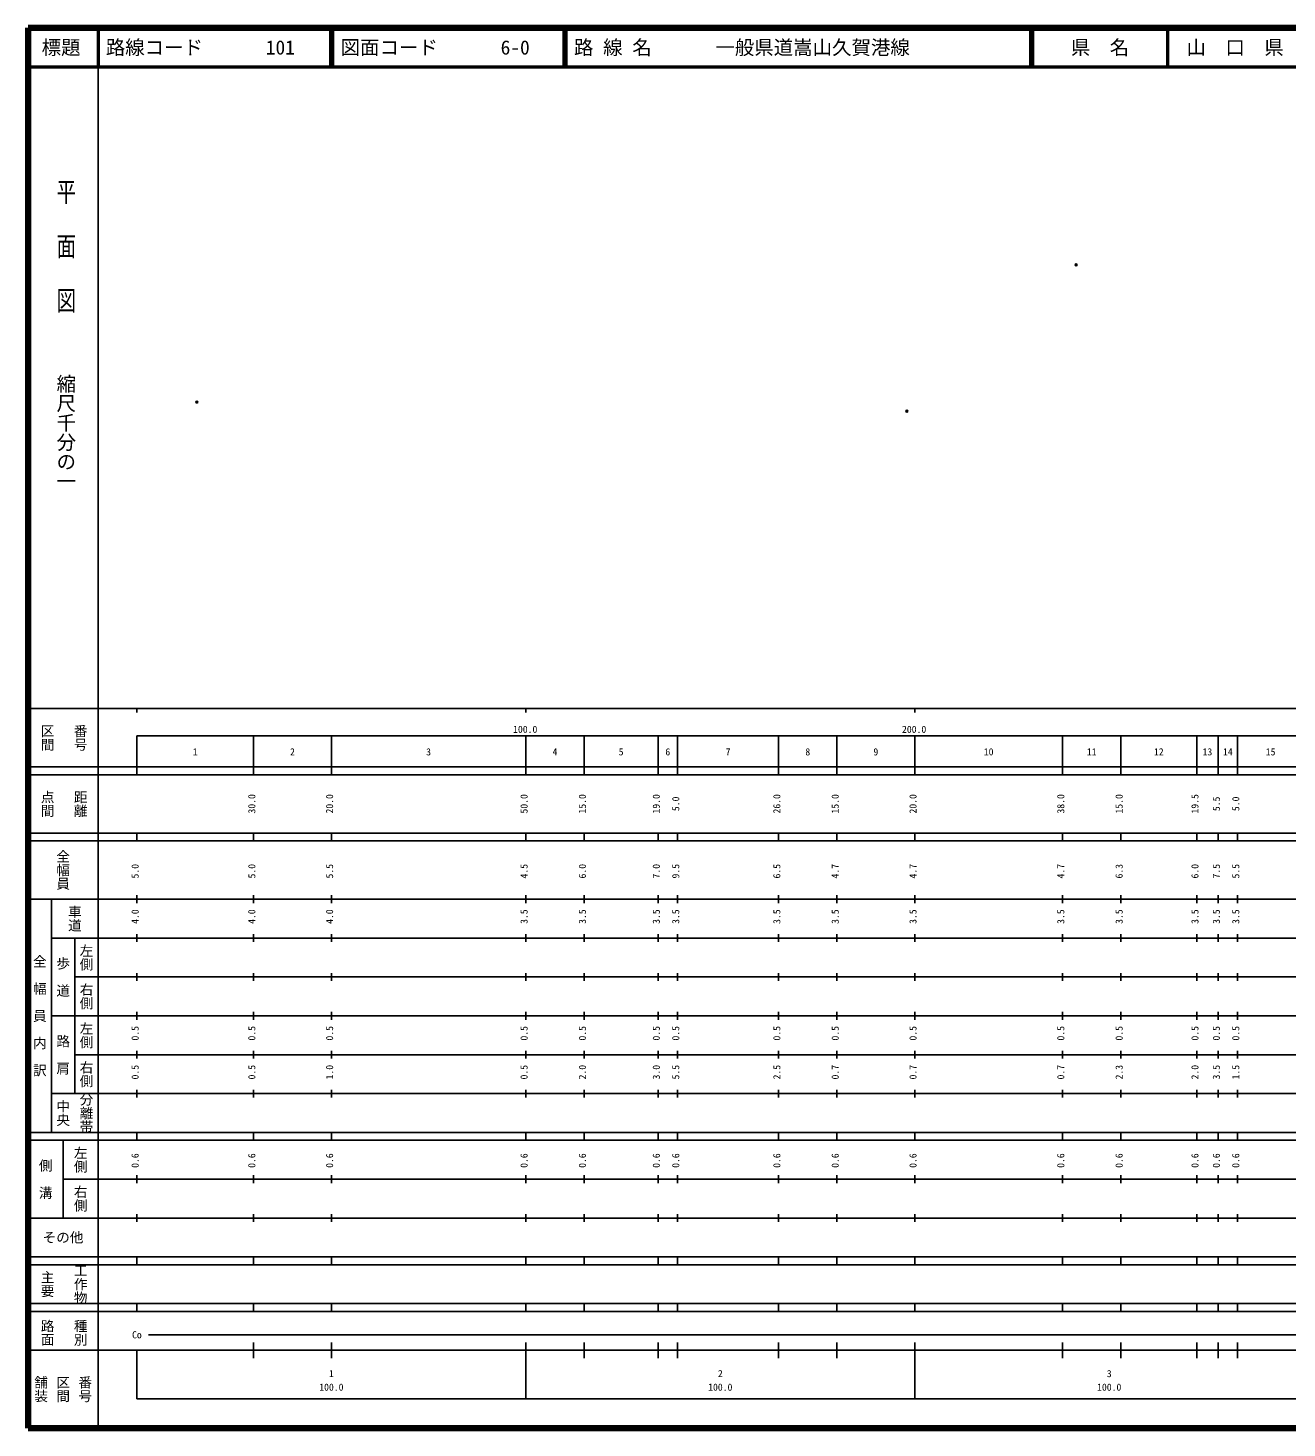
# Model space of a CAD drawing. Units: millimetres on the paper. Extents: x 40 to 680, y 20 to 380.
# Drawn here: x 40 to 363.7, y 20 to 380 of the extents above; entities that cross this region are included whole.
import ezdxf
from ezdxf.enums import TextEntityAlignment as Align

# ---------------------------------------------------------------- set-up
doc = ezdxf.new("R2010")
doc.units = ezdxf.units.MM
doc.header["$PDMODE"] = 32
doc.header["$PDSIZE"] = 0.5
doc.layers.add('M-OTRS', color=6, linetype='Continuous')
doc.layers.add('M-TTL-TXT', color=7, linetype='Continuous')
for name, color, linetype, lineweight in [('M-TTL', 2, 'Continuous', 140), ('M-TTL-BAND', 7, 'Continuous', 25), ('M-TTL-LINE', 7, 'Continuous', 50)]:
    doc.layers.add(name, color=color, linetype=linetype, lineweight=lineweight)
doc.styles.add('@ＭＳ ゴシック', font='')
doc.styles.add('ＭＳ ゴシック', font='')
doc.styles.get('@ＭＳ ゴシック').set_extended_font_data('@MS Gothic')
doc.styles.get('ＭＳ ゴシック').set_extended_font_data('MS Gothic')

msp = doc.modelspace()

# ---------------------------------------------------------------- linework, layer by layer
at = {"layer": 'M-OTRS'}
for p in [(309.468, 319.086), (83.408, 283.822), (265.987, 281.443)]:
    msp.add_point(p, dxfattribs=at)
at = {"layer": 'M-TTL'}
for p, q in [((40, 380), (40, 20)), ((680, 380), (40, 380)), ((40, 20), (680, 20))]:
    msp.add_line(p, q, dxfattribs=at)
at = {"layer": 'M-TTL-BAND'}
for p, q in [((58, 370), (58, 20)), ((40, 205), (579, 205)), ((68, 205), (68, 204)), ((168, 205), (168, 204)), ((268, 205), (268, 204)), ((68, 198), (579, 198)), ((68, 198), (68, 188)), ((98, 188), (98, 198)), ((118, 188), (118, 198)), ((168, 188), (168, 198)), ((183, 188), (183, 198)), ((202, 188), (202, 198)), ((207, 188), (207, 198)), ((233, 188), (233, 198)), ((248, 188), (248, 198)), ((268, 188), (268, 198)), ((306, 188), (306, 198)), ((321, 188), (321, 198)), ((340.5, 188), (340.5, 198)), ((346, 188), (346, 198)), ((351, 188), (351, 198)), ((40, 190), (579, 190)), ((40, 188), (579, 188)), ((40, 173), (579, 173)), ((68, 171), (68, 173)), ((98, 171), (98, 173)), ((118, 171), (118, 173)), ((168, 171), (168, 173)), ((183, 171), (183, 173)), ((202, 171), (202, 173)), ((207, 171), (207, 173)), ((233, 171), (233, 173)), ((248, 171), (248, 173)), ((268, 171), (268, 173)), ((306, 171), (306, 173)), ((321, 171), (321, 173)), ((340.5, 171), (340.5, 173)), ((346, 171), (346, 173)), ((351, 171), (351, 173)), ((40, 171), (579, 171)), ((40, 156), (579, 156)), ((46, 96), (46, 156)), ((68, 155), (68, 157)), ((98, 155), (98, 157)), ((118, 155), (118, 157)), ((168, 155), (168, 157)), ((183, 155), (183, 157)), ((202, 155), (202, 157)), ((207, 155), (207, 157)), ((233, 155), (233, 157)), ((248, 155), (248, 157)), ((268, 155), (268, 157)), ((306, 155), (306, 157)), ((321, 155), (321, 157)), ((340.5, 155), (340.5, 157)), ((346, 155), (346, 157)), ((351, 155), (351, 157)), ((46, 146), (579, 146)), ((52, 146), (52, 106)), ((68, 145), (68, 147)), ((98, 145), (98, 147)), ((118, 145), (118, 147)), ((168, 145), (168, 147)), ((183, 145), (183, 147)), ((202, 145), (202, 147)), ((207, 145), (207, 147)), ((233, 145), (233, 147)), ((248, 145), (248, 147)), ((268, 145), (268, 147)), ((306, 145), (306, 147)), ((321, 145), (321, 147)), ((340.5, 145), (340.5, 147)), ((346, 145), (346, 147)), ((351, 145), (351, 147)), ((68, 135), (68, 137)), ((98, 135), (98, 137)), ((118, 135), (118, 137)), ((168, 135), (168, 137)), ((183, 135), (183, 137)), ((202, 135), (202, 137)), ((207, 135), (207, 137)), ((233, 135), (233, 137)), ((248, 135), (248, 137)), ((268, 135), (268, 137)), ((306, 135), (306, 137)), ((321, 135), (321, 137)), ((340.5, 135), (340.5, 137)), ((346, 135), (346, 137)), ((351, 135), (351, 137)), ((52, 136), (579, 136)), ((46, 126), (579, 126)), ((68, 125), (68, 127)), ((98, 125), (98, 127)), ((118, 125), (118, 127)), ((168, 125), (168, 127)), ((183, 125), (183, 127)), ((202, 125), (202, 127)), ((207, 125), (207, 127)), ((233, 125), (233, 127)), ((248, 125), (248, 127)), ((268, 125), (268, 127)), ((306, 125), (306, 127)), ((321, 125), (321, 127)), ((340.5, 125), (340.5, 127)), ((346, 125), (346, 127)), ((351, 125), (351, 127)), ((52, 116), (579, 116)), ((68, 115), (68, 117)), ((98, 115), (98, 117)), ((118, 115), (118, 117)), ((168, 115), (168, 117)), ((183, 115), (183, 117)), ((202, 115), (202, 117)), ((207, 115), (207, 117)), ((233, 115), (233, 117)), ((248, 115), (248, 117)), ((268, 115), (268, 117)), ((306, 115), (306, 117)), ((321, 115), (321, 117)), ((340.5, 115), (340.5, 117)), ((346, 115), (346, 117)), ((351, 115), (351, 117)), ((46, 106), (579, 106)), ((68, 105), (68, 107)), ((98, 105), (98, 107)), ((118, 105), (118, 107)), ((168, 105), (168, 107)), ((183, 105), (183, 107)), ((202, 105), (202, 107)), ((207, 105), (207, 107)), ((233, 105), (233, 107)), ((248, 105), (248, 107)), ((268, 105), (268, 107)), ((306, 105), (306, 107)), ((321, 105), (321, 107)), ((340.5, 105), (340.5, 107)), ((346, 105), (346, 107)), ((351, 105), (351, 107)), ((40, 96), (579, 96)), ((40, 94), (579, 94)), ((49, 94), (49, 74)), ((68, 94), (68, 96)), ((98, 94), (98, 96)), ((118, 94), (118, 96)), ((168, 94), (168, 96)), ((183, 94), (183, 96)), ((202, 94), (202, 96)), ((207, 94), (207, 96)), ((233, 94), (233, 96)), ((248, 94), (248, 96)), ((268, 94), (268, 96)), ((306, 94), (306, 96)), ((321, 94), (321, 96)), ((340.5, 94), (340.5, 96)), ((346, 94), (346, 96)), ((351, 94), (351, 96)), ((49, 84), (579, 84)), ((68, 83), (68, 85)), ((98, 83), (98, 85)), ((118, 83), (118, 85)), ((168, 83), (168, 85)), ((183, 83), (183, 85)), ((202, 83), (202, 85)), ((207, 83), (207, 85)), ((233, 83), (233, 85)), ((248, 83), (248, 85)), ((268, 83), (268, 85)), ((306, 83), (306, 85)), ((321, 83), (321, 85)), ((340.5, 83), (340.5, 85)), ((346, 83), (346, 85)), ((351, 83), (351, 85)), ((40, 74), (579, 74)), ((68, 73), (68, 75)), ((98, 73), (98, 75)), ((118, 73), (118, 75)), ((168, 73), (168, 75)), ((183, 73), (183, 75)), ((202, 73), (202, 75)), ((207, 73), (207, 75)), ((233, 73), (233, 75)), ((248, 73), (248, 75)), ((268, 73), (268, 75)), ((306, 73), (306, 75)), ((321, 73), (321, 75)), ((340.5, 73), (340.5, 75)), ((346, 73), (346, 75)), ((351, 73), (351, 75)), ((40, 64), (579, 64)), ((40, 62), (579, 62)), ((68, 62), (68, 64)), ((98, 62), (98, 64)), ((118, 62), (118, 64)), ((168, 62), (168, 64)), ((183, 62), (183, 64)), ((202, 62), (202, 64)), ((207, 62), (207, 64)), ((233, 62), (233, 64)), ((248, 62), (248, 64)), ((268, 62), (268, 64)), ((306, 62), (306, 64)), ((321, 62), (321, 64)), ((340.5, 62), (340.5, 64)), ((346, 62), (346, 64)), ((351, 62), (351, 64)), ((40, 52), (579, 52)), ((68, 50), (68, 52)), ((98, 50), (98, 52)), ((118, 50), (118, 52)), ((168, 50), (168, 52)), ((183, 50), (183, 52)), ((202, 50), (202, 52)), ((207, 50), (207, 52)), ((233, 50), (233, 52)), ((248, 50), (248, 52)), ((268, 50), (268, 52)), ((306, 50), (306, 52)), ((321, 50), (321, 52)), ((340.5, 50), (340.5, 52)), ((346, 50), (346, 52)), ((351, 50), (351, 52)), ((40, 50), (579, 50)), ((71, 44), (565, 44)), ((40, 40), (579, 40)), ((68, 40), (68, 27.5)), ((98, 38), (98, 42)), ((118, 38), (118, 42)), ((168, 27.5), (168, 42)), ((183, 38), (183, 42)), ((202, 38), (202, 42)), ((207, 38), (207, 42)), ((233, 38), (233, 42)), ((248, 38), (248, 42)), ((268, 27.5), (268, 42)), ((306, 38), (306, 42)), ((321, 38), (321, 42)), ((340.5, 38), (340.5, 42)), ((346, 38), (346, 42)), ((351, 38), (351, 42)), ((68, 27.5), (579, 27.5))]:
    msp.add_line(p, q, dxfattribs=at)
at = {"layer": 'M-TTL-LINE'}
for p, q in [((58, 380), (58, 370)), ((117.75, 380), (117.75, 370)), ((118.25, 380), (118.25, 370)), ((177.75, 380), (177.75, 370)), ((178.25, 380), (178.25, 370)), ((297.75, 380), (297.75, 370)), ((298.25, 380), (298.25, 370)), ((333, 380), (333, 370)), ((40, 370), (680, 370))]:
    msp.add_line(p, q, dxfattribs=at)

# ---------------------------------------------------------------- texts
at = {"layer": 'M-TTL-BAND', "style": '@ＭＳ ゴシック', "width": 1.4}
msp.add_text('平  面  図', height=3.666, rotation=270, dxfattribs=at).set_placement((49.777, 306.475), align=Align.MIDDLE_RIGHT)
at = {"layer": 'M-TTL-BAND', "style": '@ＭＳ ゴシック'}
msp.add_text('縮尺千分の一', height=3.666, rotation=270, dxfattribs=at).set_placement((49.777, 261.03), align=Align.MIDDLE_RIGHT)
for s, p in [('区間', (45, 197.5)), ('番号', (53.5, 197.5)), ('点間', (45, 180.5)), ('距離', (53.5, 180.5)), ('全幅員', (49, 163.5)), ('車道', (52, 151)), ('左側', (55, 141)), ('全\u3000幅\u3000員\u3000内\u3000訳', (43, 126)), ('歩\u3000道', (49, 136)), ('右側', (55, 131)), ('左側', (55, 121)), ('路\u3000肩', (49, 116)), ('右側', (55, 111)), ('分離帯', (55, 101)), ('中央', (49, 101)), ('左側', (53.5, 89)), ('側\u3000溝', (44.5, 84)), ('右側', (53.5, 79)), ('工作物', (53.5, 57)), ('主要', (45, 57)), ('路面', (45, 44.5)), ('種別', (53.5, 44.5)), ('舗装', (43.333, 30)), ('区間', (49, 30)), ('番号', (54.667, 30))]:
    msp.add_text(s, height=2.566, rotation=270, dxfattribs=at).set_placement(p, align=Align.MIDDLE_CENTER)
at = {"layer": 'M-TTL-BAND', "style": 'ＭＳ ゴシック'}
for s, p in [('100.0', (167.844, 198.195)), ('200.0', (267.844, 198.195)), ('1', (83, 192.405)), ('2', (108, 192.405)), ('3', (143, 192.405)), ('4', (175.5, 192.405)), ('5', (192.5, 192.405)), ('6', (204.5, 192.405)), ('7', (220, 192.405)), ('8', (240.5, 192.405)), ('9', (258, 192.405)), ('10', (287, 192.405)), ('11', (313.5, 192.405)), ('12', (330.75, 192.405)), ('13', (343.25, 192.405)), ('14', (348.5, 192.405)), ('15', (359.5, 192.405)), ('Co', (68, 42.5)), ('1', (118, 32.523)), ('2', (218, 32.523)), ('3', (318, 32.523)), ('100.0', (118, 29.033)), ('100.0', (218, 29.033)), ('100.0', (318, 29.033))]:
    msp.add_text(s, height=1.833, dxfattribs=at).set_placement(p, align=Align.BOTTOM_CENTER)
for s, p in [('30.0', (99, 180.5)), ('20.0', (119, 180.5)), ('50.0', (169, 180.5)), ('15.0', (184, 180.5)), ('19.0', (203, 180.5)), ('5.0', (208, 180.5)), ('26.0', (234, 180.5)), ('15.0', (249, 180.5)), ('20.0', (269, 180.5)), ('38.0', (307, 180.5)), ('15.0', (322, 180.5)), ('19.5', (341.5, 180.5)), ('5.5', (347, 180.5)), ('5.0', (352, 180.5)), ('5.0', (69, 163.174)), ('5.0', (99, 163.174)), ('5.5', (119, 163.174)), ('4.5', (169, 163.174)), ('6.0', (184, 163.174)), ('7.0', (203, 163.174)), ('9.5', (208, 163.174)), ('6.5', (234, 163.174)), ('4.7', (249, 163.174)), ('4.7', (269, 163.174)), ('4.7', (307, 163.174)), ('6.3', (322, 163.174)), ('6.0', (341.5, 163.174)), ('7.5', (347, 163.174)), ('5.5', (352, 163.174)), ('4.0', (69, 151.5)), ('4.0', (99, 151.5)), ('4.0', (119, 151.5)), ('3.5', (169, 151.5)), ('3.5', (184, 151.5)), ('3.5', (203, 151.5)), ('3.5', (208, 151.5)), ('3.5', (234, 151.5)), ('3.5', (249, 151.5)), ('3.5', (269, 151.5)), ('3.5', (307, 151.5)), ('3.5', (322, 151.5)), ('3.5', (341.5, 151.5)), ('3.5', (347, 151.5)), ('3.5', (352, 151.5)), ('0.5', (69, 121.5)), ('0.5', (99, 121.5)), ('0.5', (119, 121.5)), ('0.5', (169, 121.5)), ('0.5', (184, 121.5)), ('0.5', (203, 121.5)), ('0.5', (208, 121.5)), ('0.5', (234, 121.5)), ('0.5', (249, 121.5)), ('0.5', (269, 121.5)), ('0.5', (307, 121.5)), ('0.5', (322, 121.5)), ('0.5', (341.5, 121.5)), ('0.5', (347, 121.5)), ('0.5', (352, 121.5)), ('0.5', (69, 111.5)), ('0.5', (99, 111.5)), ('1.0', (119, 111.5)), ('0.5', (169, 111.5)), ('2.0', (184, 111.5)), ('3.0', (203, 111.5)), ('5.5', (208, 111.5)), ('2.5', (234, 111.5)), ('0.7', (249, 111.5)), ('0.7', (269, 111.5)), ('0.7', (307, 111.5)), ('2.3', (322, 111.5)), ('2.0', (341.5, 111.5)), ('3.5', (347, 111.5)), ('1.5', (352, 111.5)), ('0.6', (69, 88.764)), ('0.6', (99, 88.764)), ('0.6', (119, 88.764)), ('0.6', (169, 88.764)), ('0.6', (184, 88.764)), ('0.6', (203, 88.764)), ('0.6', (208, 88.764)), ('0.6', (234, 88.764)), ('0.6', (249, 88.764)), ('0.6', (269, 88.764)), ('0.6', (307, 88.764)), ('0.6', (322, 88.764)), ('0.6', (341.5, 88.764)), ('0.6', (347, 88.764)), ('0.6', (352, 88.764))]:
    msp.add_text(s, height=1.833, rotation=90, dxfattribs=at).set_placement(p, align=Align.BOTTOM_CENTER)
msp.add_text('その他', height=2.566, dxfattribs=at).set_placement((49, 69), align=Align.MIDDLE_CENTER)
at = {"layer": 'M-TTL-TXT', "style": 'ＭＳ ゴシック'}
for s, p in [('標題', (48.5, 375)), ('県\u3000名', (315.625, 375)), ('山\u3000口\u3000県', (350.375, 375))]:
    msp.add_text(s, height=3.666, dxfattribs=at).set_placement(p, align=Align.MIDDLE_CENTER)
for s, p in [('路線コード', (60, 375)), ('101', (101.142, 375)), ('図面コード', (120.38, 375)), ('6-0', (161.521, 375)), ('路 線 名', (180.38, 375)), ('一般県道嵩山久賀港線', (216.734, 375))]:
    msp.add_text(s, height=3.666, dxfattribs=at).set_placement(p, align=Align.MIDDLE_LEFT)

doc.saveas('drawing.dxf')
